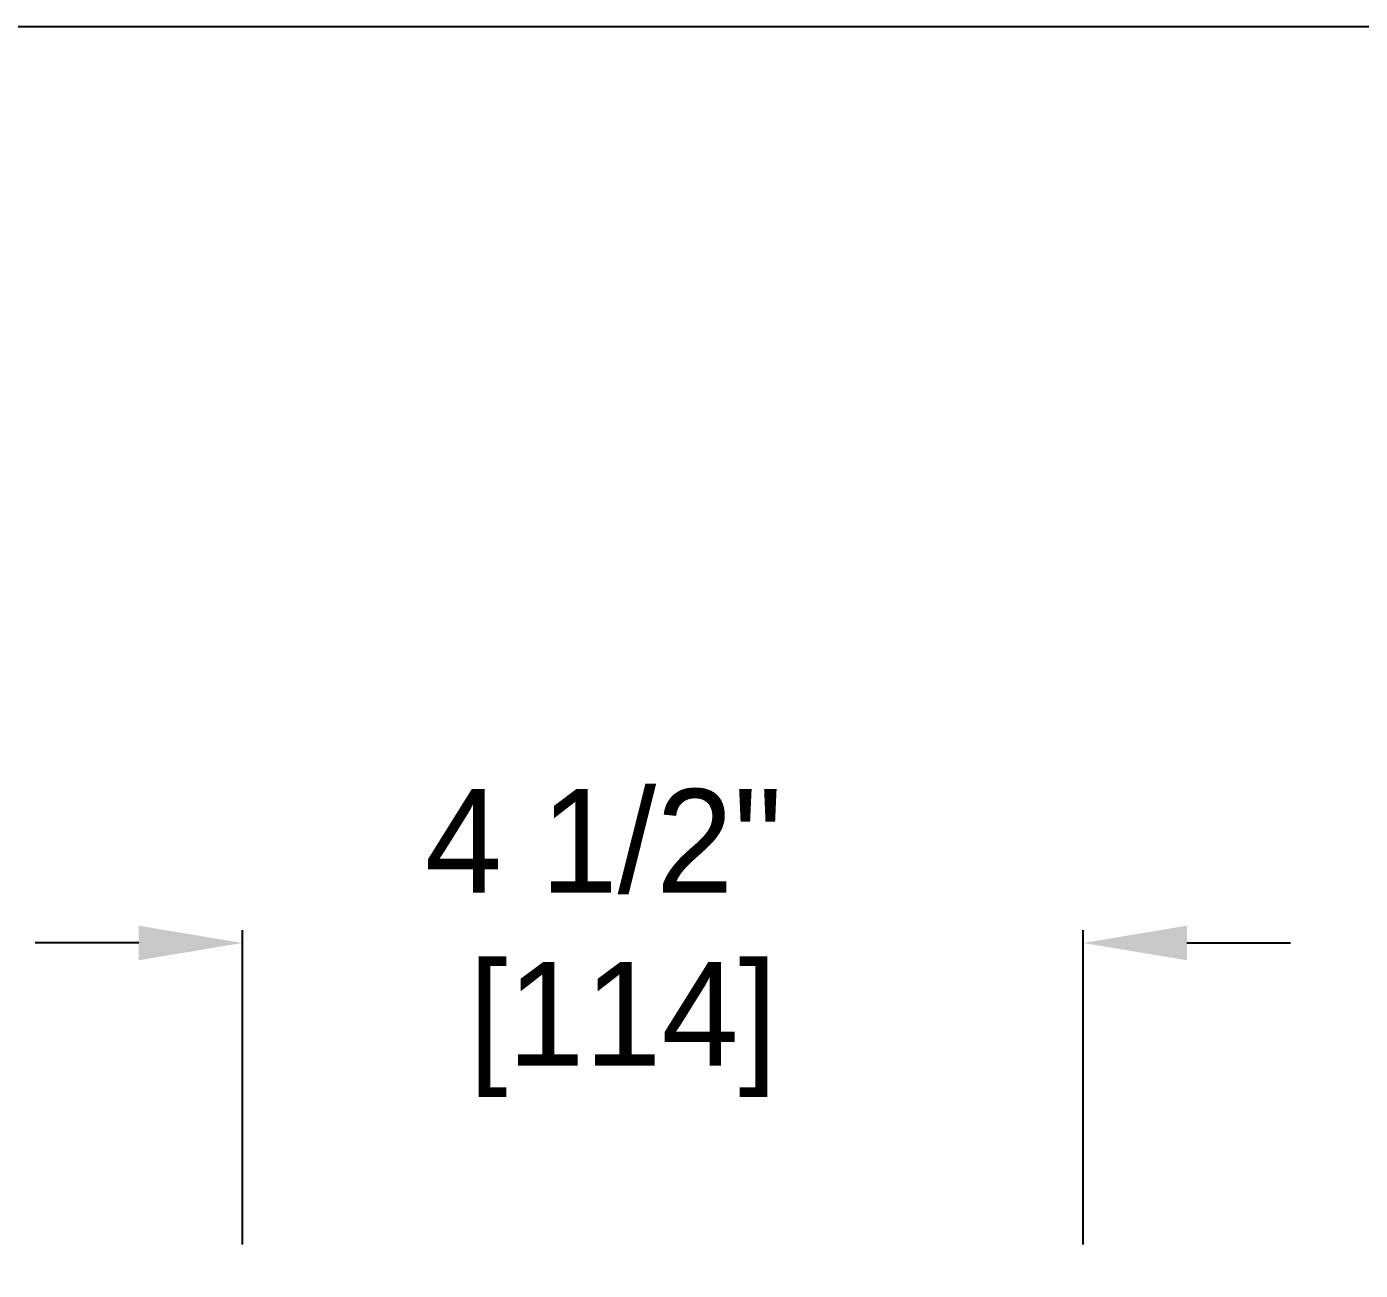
# Model space of a CAD drawing. Header units: inches. Extents: x 0 to 234, y -37 to 292.
# Drawn here: x 11.33 to 18.47, y -6.65 to 0 of the extents above; entities that cross this region are included whole.
import ezdxf

# ---------------------------------------------------------------- set-up
doc = ezdxf.new("R2010")
doc.units = ezdxf.units.IN
doc.header["$MEASUREMENT"] = 0
doc.header["$PDSIZE"] = -1
doc.layers.get('Defpoints').update_dxf_attribs({"lineweight": 0})
doc.layers.add('DIM', color=7, linetype='Continuous', lineweight=25)
doc.layers.add('ZOOM BOUNDARY', color=40, linetype='Continuous', lineweight=25, plot=False)
doc.styles.add('DIM', font='ARRomD.shx')
doc.dimstyles.get("Standard").update_dxf_attribs({"dimscale": 0, "dimtxt": 0.36, "dimasz": 0.4, "dimexe": 0.05, "dimexo": 0.2, "dimgap": 0.125, "dimtad": 0, "dimdec": 5, "dimzin": 0, "dimdsep": 46, "dimlunit": 4, "dimtxsty": 'DIM', "dimcen": 0.09, "dimclrd": 256, "dimclre": 256, "dimclrt": 256, "dimadec": 0, "dimazin": 0, "dimtfac": 1, "dimtdec": 4, "dimtofl": 0, "dimtmove": 0, "dimatfit": 3, "dimfxl": 1, "dimfrac": 2, "dimtolj": 1, "dimtzin": 0, "dimlwd": -1, "dimlwe": -1, "dimarcsym": 0})

# ---------------------------------------------------------------- blocks, each defined once
blk = doc.blocks.new('*D6725')
at = {"layer": 'Defpoints', "color": 0}
for p in [(16.982, -4.9016), (12.482, -6.7919), (16.982, -6.7919)]:
    blk.add_point(p, dxfattribs=at)
at = {"layer": 'DIM'}
for p, q in [((12.482, -6.5145), (12.482, -4.8323)), ((16.982, -6.5145), (16.982, -4.8323)), ((11.9272, -4.9016), (11.3724, -4.9016)), ((17.5368, -4.9016), (18.0916, -4.9016))]:
    blk.add_line(p, q, dxfattribs=at)
for points in [[(11.9272, -4.9941), (11.9272, -4.8092), (12.482, -4.9016)], [(17.5368, -4.8092), (17.5368, -4.9941), (16.982, -4.9016)]]:
    blk.add_solid(points, dxfattribs=at)
at = {"layer": 'DIM', "insert": (14.4159, -4.9016), "char_height": 0.5548, "attachment_point": 5, "style": 'DIM'}
blk.add_mtext('\\A1;4 1/2"\\P [114]', dxfattribs=at)

msp = doc.modelspace()

# ---------------------------------------------------------------- linework, layer by layer
at = {"layer": 'ZOOM BOUNDARY'}
msp.add_lwpolyline([(0, 0), (0, -36.983197), (25.603065, -36.983197), (25.603065, 0)], close=True, dxfattribs=at)

# ---------------------------------------------------------------- dimensions: what is measured, and where the dimension line sits
at = {"layer": 'DIM'}
dim = msp.add_linear_dim(base=(16.982032, -4.90164), p1=(12.482032, -6.791885), p2=(16.982032, -6.791885), dimstyle='Standard', override={"dimscale": 1.387, "dimtxt": 0.4, "dimpost": '\\P', "dimfxlon": 0}, dxfattribs=at)
dim.commit()
dim.dimension.update_dxf_attribs({"geometry": '*D6725', "text_midpoint": (14.415948, -4.90164), "dimtype": 160})

doc.saveas('drawing.dxf')
